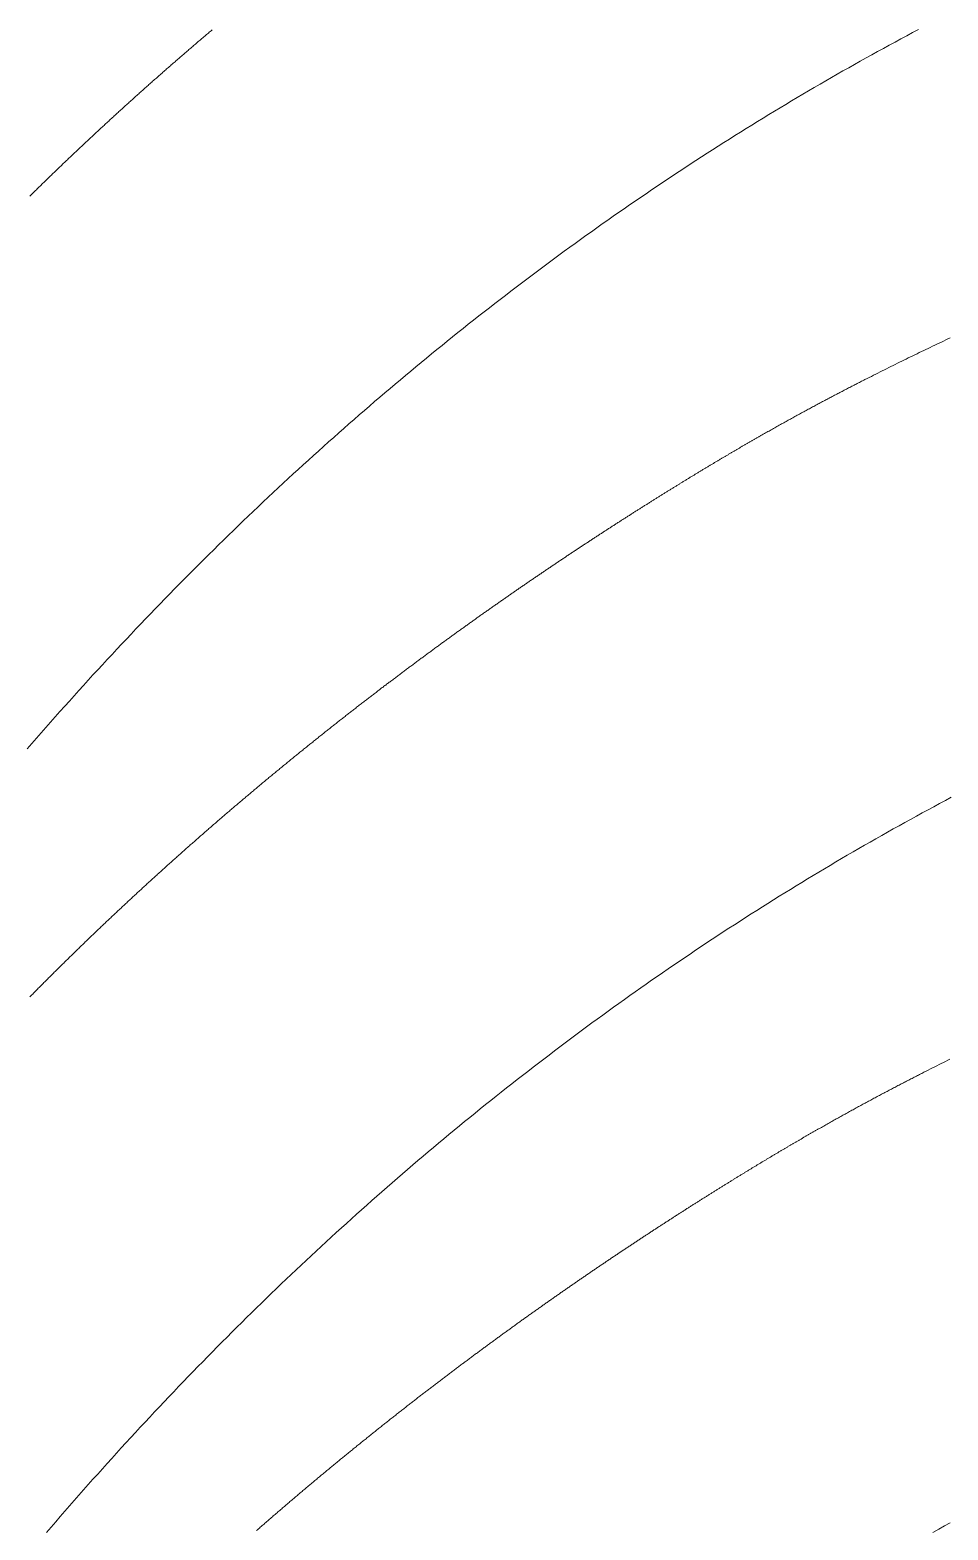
# Model space of a CAD drawing. Header units: millimetres. Extents: x 1128 to 1232, y 1235 to 1365.
# Drawn here: x 1149.68 to 1176.78, y 1277.45 to 1321.74 of the extents above; entities that cross this region are included whole.
import ezdxf

# ---------------------------------------------------------------- set-up
doc = ezdxf.new("R2010")
doc.units = ezdxf.units.MM

msp = doc.modelspace()

# ---------------------------------------------------------------- linework, layer by layer
at = {"color": 7, "linetype": 'Continuous', "lineweight": 15}
for points in [[(1149.6, 1300.52), (1149.737, 1300.678), (1149.875, 1300.836), (1150.012, 1300.993), (1150.15, 1301.15), (1150.288, 1301.307), (1150.426, 1301.463), (1150.564, 1301.619), (1150.703, 1301.774), (1150.842, 1301.929), (1150.98, 1302.083), (1151.12, 1302.238), (1151.259, 1302.391), (1151.399, 1302.545), (1151.538, 1302.698), (1151.678, 1302.85), (1151.819, 1303.002), (1151.959, 1303.154), (1152.1, 1303.306), (1152.241, 1303.457), (1152.382, 1303.607), (1152.523, 1303.758), (1152.664, 1303.907), (1152.806, 1304.057), (1152.948, 1304.206), (1153.09, 1304.355), (1153.232, 1304.503), (1153.375, 1304.651), (1153.518, 1304.798), (1153.66, 1304.945), (1153.804, 1305.092), (1153.947, 1305.238), (1154.09, 1305.384), (1154.234, 1305.53), (1154.378, 1305.675), (1154.522, 1305.82), (1154.667, 1305.964), (1154.811, 1306.108), (1154.956, 1306.251), (1155.101, 1306.395), (1155.246, 1306.537), (1155.392, 1306.68), (1155.538, 1306.822), (1155.683, 1306.963), (1155.829, 1307.104), (1155.976, 1307.245), (1156.122, 1307.386), (1156.269, 1307.526), (1156.416, 1307.665), (1156.563, 1307.805), (1156.71, 1307.943), (1156.858, 1308.082), (1157.005, 1308.22), (1157.153, 1308.358), (1157.302, 1308.495), (1157.45, 1308.632), (1157.598, 1308.768), (1157.747, 1308.904), (1157.896, 1309.04), (1158.045, 1309.175), (1158.195, 1309.31), (1158.344, 1309.445), (1158.494, 1309.579), (1158.644, 1309.713), (1158.794, 1309.846), (1158.945, 1309.979), (1159.096, 1310.111), (1159.246, 1310.244), (1159.398, 1310.375), (1159.549, 1310.507), (1159.7, 1310.638), (1159.852, 1310.768), (1160.004, 1310.899), (1160.156, 1311.028), (1160.308, 1311.158), (1160.461, 1311.287), (1160.614, 1311.415), (1160.767, 1311.544), (1160.92, 1311.672), (1161.073, 1311.799), (1161.227, 1311.926), (1161.38, 1312.053), (1161.534, 1312.179), (1161.689, 1312.305), (1161.843, 1312.43), (1161.998, 1312.556), (1162.152, 1312.68), (1162.308, 1312.805), (1162.463, 1312.928), (1162.618, 1313.052), (1162.774, 1313.175), (1162.93, 1313.298), (1163.086, 1313.42), (1163.242, 1313.542), (1163.399, 1313.664), (1163.555, 1313.785), (1163.712, 1313.906), (1163.869, 1314.026), (1164.027, 1314.146), (1164.184, 1314.266), (1164.342, 1314.385), (1164.5, 1314.504), (1164.658, 1314.622), (1164.817, 1314.74), (1164.975, 1314.858), (1165.134, 1314.975), (1165.293, 1315.092), (1165.452, 1315.208), (1165.612, 1315.324), (1165.771, 1315.44), (1165.931, 1315.555), (1166.091, 1315.67), (1166.251, 1315.785), (1166.412, 1315.899), (1166.572, 1316.013), (1166.733, 1316.126), (1166.894, 1316.239), (1167.056, 1316.351), (1167.217, 1316.464), (1167.379, 1316.575), (1167.541, 1316.687), (1167.703, 1316.798), (1167.865, 1316.908), (1168.028, 1317.018), (1168.191, 1317.128), (1168.354, 1317.238), (1168.517, 1317.347), (1168.68, 1317.455), (1168.844, 1317.563), (1169.008, 1317.671), (1169.172, 1317.779), (1169.336, 1317.886), (1169.5, 1317.992), (1169.665, 1318.099), (1169.83, 1318.205), (1169.995, 1318.31), (1170.16, 1318.415), (1170.326, 1318.52), (1170.491, 1318.624), (1170.657, 1318.728), (1170.823, 1318.831), (1170.99, 1318.935), (1171.156, 1319.037), (1171.323, 1319.14), (1171.49, 1319.242), (1171.657, 1319.343), (1171.824, 1319.444), (1171.992, 1319.545), (1172.16, 1319.645), (1172.328, 1319.745), (1172.496, 1319.845), (1172.664, 1319.944), (1172.833, 1320.043), (1173.002, 1320.141), (1173.171, 1320.239), (1173.34, 1320.337), (1173.509, 1320.434), (1173.679, 1320.531), (1173.849, 1320.627), (1174.019, 1320.724), (1174.189, 1320.819), (1174.36, 1320.914), (1174.53, 1321.009), (1174.701, 1321.104), (1174.872, 1321.198), (1175.044, 1321.292), (1175.215, 1321.385), (1175.387, 1321.478), (1175.559, 1321.57), (1175.731, 1321.662), (1175.904, 1321.754)], [(1155.054, 1321.743), (1155.027, 1321.72), (1155, 1321.697), (1154.972, 1321.674), (1154.945, 1321.651), (1154.918, 1321.628), (1154.891, 1321.605), (1154.863, 1321.582), (1154.836, 1321.559), (1154.809, 1321.535), (1154.781, 1321.512), (1154.754, 1321.489), (1154.727, 1321.466), (1154.7, 1321.442), (1154.672, 1321.419), (1154.645, 1321.396), (1154.618, 1321.372), (1154.59, 1321.349), (1154.563, 1321.325), (1154.536, 1321.302), (1154.508, 1321.279), (1154.481, 1321.255), (1154.454, 1321.232), (1154.426, 1321.208), (1154.399, 1321.185), (1154.371, 1321.161), (1154.344, 1321.137), (1154.317, 1321.114), (1154.289, 1321.09), (1154.262, 1321.067), (1154.235, 1321.043), (1154.207, 1321.019), (1154.18, 1320.995), (1154.152, 1320.972), (1154.125, 1320.948), (1154.098, 1320.924), (1154.07, 1320.9), (1154.043, 1320.877), (1154.015, 1320.853), (1153.988, 1320.829), (1153.96, 1320.805), (1153.933, 1320.781), (1153.905, 1320.757), (1153.878, 1320.733), (1153.851, 1320.709), (1153.823, 1320.685), (1153.796, 1320.661), (1153.768, 1320.637), (1153.741, 1320.613), (1153.713, 1320.589), (1153.686, 1320.565), (1153.658, 1320.541), (1153.631, 1320.517), (1153.603, 1320.492), (1153.576, 1320.468), (1153.548, 1320.444), (1153.521, 1320.42), (1153.493, 1320.395), (1153.466, 1320.371), (1153.438, 1320.347), (1153.411, 1320.322), (1153.383, 1320.298), (1153.356, 1320.274), (1153.328, 1320.249), (1153.3, 1320.225), (1153.273, 1320.2), (1153.245, 1320.176), (1153.218, 1320.152), (1153.19, 1320.127), (1153.163, 1320.102), (1153.135, 1320.078), (1153.108, 1320.053), (1153.08, 1320.029), (1153.052, 1320.004), (1153.025, 1319.98), (1152.997, 1319.955), (1152.97, 1319.93), (1152.942, 1319.905), (1152.914, 1319.881), (1152.887, 1319.856), (1152.859, 1319.831), (1152.832, 1319.806), (1152.804, 1319.782), (1152.776, 1319.757), (1152.749, 1319.732), (1152.721, 1319.707), (1152.694, 1319.682), (1152.666, 1319.657), (1152.638, 1319.632), (1152.611, 1319.607), (1152.583, 1319.582), (1152.555, 1319.557), (1152.528, 1319.532), (1152.5, 1319.507), (1152.472, 1319.482), (1152.445, 1319.457), (1152.417, 1319.432), (1152.389, 1319.407), (1152.362, 1319.381), (1152.334, 1319.356), (1152.306, 1319.331), (1152.279, 1319.306), (1152.251, 1319.281), (1152.223, 1319.255), (1152.196, 1319.23), (1152.168, 1319.205), (1152.14, 1319.179), (1152.113, 1319.154), (1152.085, 1319.129), (1152.057, 1319.103), (1152.03, 1319.078), (1152.002, 1319.052), (1151.974, 1319.027), (1151.947, 1319.001), (1151.919, 1318.976), (1151.891, 1318.95), (1151.864, 1318.925), (1151.836, 1318.899), (1151.808, 1318.873), (1151.78, 1318.848), (1151.753, 1318.822), (1151.725, 1318.796), (1151.697, 1318.771), (1151.67, 1318.745), (1151.642, 1318.719), (1151.614, 1318.693), (1151.586, 1318.668), (1151.559, 1318.642), (1151.531, 1318.616), (1151.503, 1318.59), (1151.476, 1318.564), (1151.448, 1318.538), (1151.42, 1318.512), (1151.392, 1318.486), (1151.365, 1318.46), (1151.337, 1318.434), (1151.309, 1318.408), (1151.281, 1318.382), (1151.254, 1318.356), (1151.226, 1318.33), (1151.198, 1318.304), (1151.17, 1318.278), (1151.143, 1318.252), (1151.115, 1318.226), (1151.087, 1318.199), (1151.059, 1318.173), (1151.032, 1318.147), (1151.004, 1318.121), (1150.976, 1318.094), (1150.948, 1318.068), (1150.921, 1318.042), (1150.893, 1318.015), (1150.865, 1317.989), (1150.837, 1317.963), (1150.81, 1317.936), (1150.782, 1317.91), (1150.754, 1317.883), (1150.726, 1317.857), (1150.699, 1317.83), (1150.671, 1317.804), (1150.643, 1317.777), (1150.615, 1317.751), (1150.588, 1317.724), (1150.56, 1317.697), (1150.532, 1317.671), (1150.504, 1317.644), (1150.477, 1317.617), (1150.449, 1317.591), (1150.421, 1317.564), (1150.393, 1317.537), (1150.366, 1317.51), (1150.338, 1317.484), (1150.31, 1317.457), (1150.282, 1317.43), (1150.254, 1317.403), (1150.227, 1317.376), (1150.199, 1317.349), (1150.171, 1317.322), (1150.143, 1317.295), (1150.116, 1317.268), (1150.088, 1317.241), (1150.06, 1317.214), (1150.032, 1317.187), (1150.005, 1317.16), (1149.977, 1317.133), (1149.949, 1317.106), (1149.921, 1317.079), (1149.894, 1317.052), (1149.866, 1317.025), (1149.838, 1316.997), (1149.81, 1316.97), (1149.782, 1316.943), (1149.755, 1316.916), (1149.727, 1316.888), (1149.699, 1316.861), (1149.671, 1316.834)], [(1176.844, 1312.65), (1176.779, 1312.619), (1176.713, 1312.588), (1176.648, 1312.557), (1176.583, 1312.526), (1176.517, 1312.495), (1176.452, 1312.464), (1176.387, 1312.433), (1176.322, 1312.402), (1176.257, 1312.371), (1176.192, 1312.34), (1176.127, 1312.309), (1176.062, 1312.277), (1175.997, 1312.246), (1175.932, 1312.215), (1175.867, 1312.183), (1175.802, 1312.152), (1175.738, 1312.12), (1175.673, 1312.089), (1175.608, 1312.057), (1175.544, 1312.026), (1175.479, 1311.994), (1175.414, 1311.963), (1175.35, 1311.931), (1175.286, 1311.899), (1175.221, 1311.867), (1175.157, 1311.835), (1175.093, 1311.804), (1175.028, 1311.772), (1174.964, 1311.74), (1174.9, 1311.708), (1174.836, 1311.676), (1174.772, 1311.644), (1174.708, 1311.612), (1174.644, 1311.58), (1174.58, 1311.547), (1174.516, 1311.515), (1174.452, 1311.483), (1174.388, 1311.45), (1174.324, 1311.418), (1174.292, 1311.402), (1174.26, 1311.385), (1174.228, 1311.369), (1174.197, 1311.353), (1174.165, 1311.336), (1174.133, 1311.32), (1174.101, 1311.304), (1174.069, 1311.287), (1174.037, 1311.271), (1174.005, 1311.255), (1173.973, 1311.238), (1173.941, 1311.222), (1173.909, 1311.205), (1173.877, 1311.189), (1173.845, 1311.172), (1173.813, 1311.156), (1173.781, 1311.139), (1173.749, 1311.122), (1173.717, 1311.106), (1173.685, 1311.089), (1173.653, 1311.072), (1173.621, 1311.056), (1173.589, 1311.039), (1173.557, 1311.022), (1173.525, 1311.005), (1173.493, 1310.989), (1173.461, 1310.972), (1173.429, 1310.955), (1173.397, 1310.938), (1173.364, 1310.921), (1173.332, 1310.904), (1173.3, 1310.887), (1173.268, 1310.87), (1173.236, 1310.853), (1173.204, 1310.836), (1173.171, 1310.819), (1173.139, 1310.802), (1173.107, 1310.785), (1173.075, 1310.768), (1173.042, 1310.751), (1173.01, 1310.733), (1172.978, 1310.716), (1172.945, 1310.699), (1172.913, 1310.682), (1172.881, 1310.664), (1172.848, 1310.647), (1172.816, 1310.629), (1172.783, 1310.612), (1172.751, 1310.594), (1172.718, 1310.577), (1172.686, 1310.559), (1172.653, 1310.542), (1172.621, 1310.524), (1172.588, 1310.506), (1172.556, 1310.489), (1172.523, 1310.471), (1172.49, 1310.453), (1172.458, 1310.435), (1172.425, 1310.418), (1172.392, 1310.4), (1172.359, 1310.382), (1172.327, 1310.364), (1172.294, 1310.346), (1172.261, 1310.328), (1172.228, 1310.31), (1172.195, 1310.292), (1172.162, 1310.273), (1172.129, 1310.255), (1172.096, 1310.237), (1172.063, 1310.219), (1172.03, 1310.2), (1171.997, 1310.182), (1171.964, 1310.164), (1171.93, 1310.145), (1171.897, 1310.127), (1171.864, 1310.108), (1171.831, 1310.09), (1171.797, 1310.071), (1171.764, 1310.052), (1171.73, 1310.034), (1171.697, 1310.015), (1171.663, 1309.996), (1171.63, 1309.977), (1171.596, 1309.958), (1171.563, 1309.939), (1171.529, 1309.92), (1171.495, 1309.901), (1171.462, 1309.882), (1171.428, 1309.863), (1171.394, 1309.844), (1171.36, 1309.825), (1171.326, 1309.805), (1171.292, 1309.786), (1171.275, 1309.776), (1171.258, 1309.767), (1171.241, 1309.757), (1171.224, 1309.747), (1171.207, 1309.737), (1171.19, 1309.728), (1171.173, 1309.718), (1171.156, 1309.708), (1171.139, 1309.698), (1171.122, 1309.689), (1171.104, 1309.679), (1171.087, 1309.669), (1171.07, 1309.659), (1171.053, 1309.649), (1171.036, 1309.639), (1171.019, 1309.63), (1171.001, 1309.62), (1170.984, 1309.61), (1170.967, 1309.6), (1170.95, 1309.59), (1170.933, 1309.58), (1170.915, 1309.57), (1170.898, 1309.56), (1170.881, 1309.55), (1170.863, 1309.54), (1170.846, 1309.53), (1170.829, 1309.52), (1170.811, 1309.51), (1170.794, 1309.5), (1170.777, 1309.49), (1170.759, 1309.48), (1170.742, 1309.47), (1170.725, 1309.46), (1170.707, 1309.449), (1170.69, 1309.439), (1170.672, 1309.429), (1170.655, 1309.419), (1170.637, 1309.409), (1170.62, 1309.399), (1170.602, 1309.388), (1170.585, 1309.378), (1170.567, 1309.368), (1170.55, 1309.358), (1170.532, 1309.347), (1170.515, 1309.337), (1170.497, 1309.327), (1170.479, 1309.317), (1170.462, 1309.306), (1170.444, 1309.296), (1170.427, 1309.286), (1170.409, 1309.275), (1170.391, 1309.265), (1170.374, 1309.254), (1170.356, 1309.244), (1170.338, 1309.234), (1170.32, 1309.223), (1170.303, 1309.213), (1170.285, 1309.202), (1170.267, 1309.192), (1170.249, 1309.181), (1170.232, 1309.171), (1170.214, 1309.16), (1170.196, 1309.15), (1170.178, 1309.139), (1170.16, 1309.129), (1170.142, 1309.118), (1170.124, 1309.107), (1170.106, 1309.097), (1170.089, 1309.086), (1170.071, 1309.076), (1170.053, 1309.065), (1170.035, 1309.054), (1170.017, 1309.043), (1169.999, 1309.033), (1169.981, 1309.022), (1169.963, 1309.011), (1169.944, 1309.001), (1169.926, 1308.99), (1169.908, 1308.979), (1169.89, 1308.968), (1169.872, 1308.957), (1169.854, 1308.946), (1169.836, 1308.936), (1169.818, 1308.925), (1169.799, 1308.914), (1169.781, 1308.903), (1169.763, 1308.892), (1169.745, 1308.881), (1169.726, 1308.87), (1169.708, 1308.859), (1169.69, 1308.848), (1169.672, 1308.837), (1169.653, 1308.826), (1169.635, 1308.815), (1169.617, 1308.804), (1169.598, 1308.793), (1169.58, 1308.782), (1169.561, 1308.771), (1169.543, 1308.76), (1169.524, 1308.749), (1169.506, 1308.737), (1169.487, 1308.726), (1169.469, 1308.715), (1169.45, 1308.704), (1169.432, 1308.693), (1169.413, 1308.681), (1169.395, 1308.67), (1169.376, 1308.659), (1169.358, 1308.648), (1169.339, 1308.636), (1169.32, 1308.625), (1169.302, 1308.614), (1169.283, 1308.602), (1169.264, 1308.591), (1169.245, 1308.579), (1169.227, 1308.568), (1169.208, 1308.557), (1169.189, 1308.545), (1169.17, 1308.534), (1169.152, 1308.522), (1169.133, 1308.511), (1169.114, 1308.499), (1169.095, 1308.488), (1169.076, 1308.476), (1169.057, 1308.465), (1169.038, 1308.453), (1169.019, 1308.441), (1169, 1308.43), (1168.981, 1308.418), (1168.962, 1308.406), (1168.943, 1308.395), (1168.924, 1308.383), (1168.905, 1308.371), (1168.886, 1308.36), (1168.867, 1308.348), (1168.848, 1308.336), (1168.829, 1308.324), (1168.809, 1308.313), (1168.79, 1308.301), (1168.771, 1308.289), (1168.752, 1308.277), (1168.733, 1308.265), (1168.713, 1308.253), (1168.694, 1308.241), (1168.675, 1308.229), (1168.655, 1308.217), (1168.636, 1308.205), (1168.617, 1308.193), (1168.597, 1308.181), (1168.578, 1308.169), (1168.558, 1308.157), (1168.539, 1308.145), (1168.519, 1308.133), (1168.5, 1308.121), (1168.48, 1308.109), (1168.461, 1308.097), (1168.441, 1308.085), (1168.422, 1308.072), (1168.402, 1308.06), (1168.382, 1308.048), (1168.363, 1308.036), (1168.343, 1308.023), (1168.323, 1308.011), (1168.304, 1307.999), (1168.284, 1307.987), (1168.264, 1307.974), (1168.244, 1307.962), (1168.224, 1307.949), (1168.205, 1307.937), (1168.185, 1307.925), (1168.165, 1307.912), (1168.145, 1307.9), (1168.125, 1307.887), (1168.105, 1307.875), (1168.085, 1307.862), (1168.065, 1307.85), (1168.045, 1307.837), (1168.025, 1307.825), (1168.005, 1307.812), (1167.985, 1307.799), (1167.965, 1307.787), (1167.945, 1307.774), (1167.925, 1307.761), (1167.904, 1307.749), (1167.884, 1307.736), (1167.864, 1307.723), (1167.844, 1307.71), (1167.824, 1307.698), (1167.803, 1307.685), (1167.783, 1307.672), (1167.763, 1307.659), (1167.742, 1307.646), (1167.722, 1307.633), (1167.701, 1307.62), (1167.681, 1307.608), (1167.661, 1307.595), (1167.64, 1307.582), (1167.62, 1307.569), (1167.599, 1307.556), (1167.579, 1307.543), (1167.558, 1307.53), (1167.537, 1307.516), (1167.517, 1307.503), (1167.496, 1307.49), (1167.476, 1307.477), (1167.455, 1307.464), (1167.434, 1307.451), (1167.414, 1307.438), (1167.393, 1307.424), (1167.372, 1307.411), (1167.351, 1307.398), (1167.33, 1307.385), (1167.31, 1307.371), (1167.289, 1307.358), (1167.268, 1307.345), (1167.247, 1307.331), (1167.226, 1307.318), (1167.205, 1307.304), (1167.184, 1307.291), (1167.163, 1307.278), (1167.142, 1307.264), (1167.121, 1307.251), (1167.1, 1307.237), (1167.079, 1307.224), (1167.058, 1307.21), (1167.037, 1307.197), (1167.016, 1307.183), (1166.995, 1307.169), (1166.974, 1307.156), (1166.952, 1307.142), (1166.931, 1307.128), (1166.91, 1307.115), (1166.889, 1307.101), (1166.867, 1307.087), (1166.846, 1307.073), (1166.825, 1307.06), (1166.803, 1307.046), (1166.782, 1307.032), (1166.761, 1307.018), (1166.739, 1307.004), (1166.718, 1306.991), (1166.696, 1306.977), (1166.675, 1306.963), (1166.654, 1306.949), (1166.632, 1306.935), (1166.611, 1306.921), (1166.589, 1306.907), (1166.567, 1306.893), (1166.546, 1306.879), (1166.524, 1306.865), (1166.503, 1306.851), (1166.481, 1306.837), (1166.459, 1306.822), (1166.438, 1306.808), (1166.416, 1306.794), (1166.394, 1306.78), (1166.372, 1306.766), (1166.351, 1306.752), (1166.329, 1306.737), (1166.307, 1306.723), (1166.285, 1306.709), (1166.263, 1306.694), (1166.241, 1306.68), (1166.22, 1306.666), (1166.198, 1306.651), (1166.176, 1306.637), (1166.154, 1306.623), (1166.132, 1306.608), (1166.11, 1306.594), (1166.088, 1306.579), (1166.066, 1306.565), (1166.044, 1306.55), (1166.022, 1306.536), (1166, 1306.521), (1165.977, 1306.507), (1165.955, 1306.492), (1165.933, 1306.477), (1165.911, 1306.463), (1165.889, 1306.448), (1165.867, 1306.433), (1165.844, 1306.419), (1165.822, 1306.404), (1165.8, 1306.389), (1165.778, 1306.374), (1165.755, 1306.36), (1165.733, 1306.345), (1165.711, 1306.33), (1165.688, 1306.315), (1165.666, 1306.3), (1165.643, 1306.285), (1165.621, 1306.271), (1165.599, 1306.256), (1165.576, 1306.241), (1165.554, 1306.226), (1165.531, 1306.211), (1165.509, 1306.196), (1165.486, 1306.181), (1165.464, 1306.166), (1165.441, 1306.15), (1165.418, 1306.135), (1165.396, 1306.12), (1165.373, 1306.105), (1165.35, 1306.09), (1165.328, 1306.075), (1165.305, 1306.06), (1165.282, 1306.044), (1165.26, 1306.029), (1165.237, 1306.014), (1165.214, 1305.999), (1165.191, 1305.983), (1165.169, 1305.968), (1165.146, 1305.953), (1165.123, 1305.937), (1165.1, 1305.922), (1165.077, 1305.906), (1165.054, 1305.891), (1165.031, 1305.876), (1165.008, 1305.86), (1164.986, 1305.845), (1164.963, 1305.829), (1164.94, 1305.814), (1164.917, 1305.798), (1164.894, 1305.782), (1164.871, 1305.767), (1164.847, 1305.751), (1164.824, 1305.736), (1164.801, 1305.72), (1164.778, 1305.704), (1164.755, 1305.689), (1164.732, 1305.673), (1164.709, 1305.657), (1164.686, 1305.641), (1164.662, 1305.626), (1164.639, 1305.61), (1164.616, 1305.594), (1164.593, 1305.578), (1164.569, 1305.562), (1164.546, 1305.546), (1164.523, 1305.53), (1164.5, 1305.515), (1164.476, 1305.499), (1164.453, 1305.483), (1164.429, 1305.467), (1164.406, 1305.451), (1164.383, 1305.435), (1164.359, 1305.419), (1164.336, 1305.402), (1164.312, 1305.386), (1164.289, 1305.37), (1164.265, 1305.354), (1164.242, 1305.338), (1164.218, 1305.322), (1164.195, 1305.306), (1164.171, 1305.289), (1164.148, 1305.273), (1164.124, 1305.257), (1164.1, 1305.241), (1164.077, 1305.224), (1164.053, 1305.208), (1164.029, 1305.192), (1164.006, 1305.175), (1163.982, 1305.159), (1163.958, 1305.142), (1163.935, 1305.126), (1163.911, 1305.11), (1163.887, 1305.093), (1163.863, 1305.077), (1163.84, 1305.06), (1163.816, 1305.043), (1163.792, 1305.027), (1163.768, 1305.01), (1163.744, 1304.994), (1163.72, 1304.977), (1163.696, 1304.96), (1163.672, 1304.944), (1163.649, 1304.927), (1163.625, 1304.91), (1163.601, 1304.894), (1163.577, 1304.877), (1163.553, 1304.86), (1163.529, 1304.843), (1163.505, 1304.827), (1163.481, 1304.81), (1163.457, 1304.793), (1163.432, 1304.776), (1163.408, 1304.759), (1163.384, 1304.742), (1163.36, 1304.725), (1163.336, 1304.708), (1163.312, 1304.691), (1163.288, 1304.674), (1163.264, 1304.657), (1163.239, 1304.64), (1163.215, 1304.623), (1163.191, 1304.606), (1163.167, 1304.589), (1163.142, 1304.572), (1163.118, 1304.555), (1163.094, 1304.538), (1163.069, 1304.52), (1163.045, 1304.503), (1163.021, 1304.486), (1162.996, 1304.469), (1162.972, 1304.451), (1162.948, 1304.434), (1162.923, 1304.417), (1162.899, 1304.4), (1162.874, 1304.382), (1162.85, 1304.365), (1162.826, 1304.347), (1162.801, 1304.33), (1162.777, 1304.313), (1162.752, 1304.295), (1162.728, 1304.278), (1162.703, 1304.26), (1162.678, 1304.243), (1162.654, 1304.225), (1162.629, 1304.207), (1162.605, 1304.19), (1162.58, 1304.172), (1162.555, 1304.155), (1162.531, 1304.137), (1162.506, 1304.119), (1162.482, 1304.102), (1162.457, 1304.084), (1162.432, 1304.066), (1162.407, 1304.048), (1162.383, 1304.031), (1162.358, 1304.013), (1162.333, 1303.995), (1162.308, 1303.977), (1162.284, 1303.959), (1162.259, 1303.941), (1162.234, 1303.923), (1162.209, 1303.906), (1162.184, 1303.888), (1162.16, 1303.87), (1162.135, 1303.852), (1162.11, 1303.834), (1162.085, 1303.816), (1162.06, 1303.798), (1162.035, 1303.779), (1162.01, 1303.761), (1161.985, 1303.743), (1161.96, 1303.725), (1161.935, 1303.707), (1161.91, 1303.689), (1161.885, 1303.671), (1161.86, 1303.652), (1161.835, 1303.634), (1161.81, 1303.616), (1161.785, 1303.598), (1161.76, 1303.579), (1161.735, 1303.561), (1161.71, 1303.543), (1161.685, 1303.524), (1161.659, 1303.506), (1161.634, 1303.487), (1161.609, 1303.469), (1161.584, 1303.45), (1161.559, 1303.432), (1161.534, 1303.414), (1161.508, 1303.395), (1161.483, 1303.376), (1161.458, 1303.358), (1161.433, 1303.339), (1161.407, 1303.321), (1161.382, 1303.302), (1161.357, 1303.283), (1161.332, 1303.265), (1161.306, 1303.246), (1161.281, 1303.227), (1161.256, 1303.209), (1161.23, 1303.19), (1161.205, 1303.171), (1161.179, 1303.152), (1161.154, 1303.133), (1161.129, 1303.115), (1161.103, 1303.096), (1161.078, 1303.077), (1161.052, 1303.058), (1161.027, 1303.039), (1161.001, 1303.02), (1160.976, 1303.001), (1160.95, 1302.982), (1160.925, 1302.963), (1160.899, 1302.944), (1160.874, 1302.925), (1160.848, 1302.906), (1160.823, 1302.887), (1160.797, 1302.868), (1160.772, 1302.849), (1160.746, 1302.829), (1160.72, 1302.81), (1160.695, 1302.791), (1160.669, 1302.772), (1160.643, 1302.753), (1160.618, 1302.733), (1160.592, 1302.714), (1160.566, 1302.695), (1160.541, 1302.675), (1160.515, 1302.656), (1160.489, 1302.637), (1160.464, 1302.617), (1160.438, 1302.598), (1160.412, 1302.578), (1160.386, 1302.559), (1160.361, 1302.539), (1160.335, 1302.52), (1160.309, 1302.5), (1160.283, 1302.481), (1160.257, 1302.461), (1160.232, 1302.442), (1160.206, 1302.422), (1160.18, 1302.402), (1160.154, 1302.383), (1160.128, 1302.363), (1160.102, 1302.343), (1160.076, 1302.324), (1160.05, 1302.304), (1160.024, 1302.284), (1159.999, 1302.264), (1159.973, 1302.245), (1159.947, 1302.225), (1159.921, 1302.205), (1159.895, 1302.185), (1159.869, 1302.165), (1159.843, 1302.145), (1159.817, 1302.125), (1159.791, 1302.105), (1159.765, 1302.085), (1159.739, 1302.065), (1159.713, 1302.045), (1159.686, 1302.025), (1159.66, 1302.005), (1159.634, 1301.985), (1159.608, 1301.965), (1159.582, 1301.945), (1159.556, 1301.925), (1159.53, 1301.905), (1159.504, 1301.884), (1159.478, 1301.864), (1159.451, 1301.844), (1159.425, 1301.824), (1159.399, 1301.803), (1159.373, 1301.783), (1159.347, 1301.763), (1159.32, 1301.743), (1159.294, 1301.722), (1159.268, 1301.702), (1159.242, 1301.681), (1159.215, 1301.661), (1159.189, 1301.641), (1159.163, 1301.62), (1159.137, 1301.6), (1159.11, 1301.579), (1159.084, 1301.559), (1159.058, 1301.538), (1159.031, 1301.517), (1159.005, 1301.497), (1158.979, 1301.476), (1158.952, 1301.456), (1158.926, 1301.435), (1158.9, 1301.414), (1158.873, 1301.393), (1158.847, 1301.373), (1158.82, 1301.352), (1158.794, 1301.331), (1158.768, 1301.31), (1158.741, 1301.29), (1158.715, 1301.269), (1158.688, 1301.248), (1158.662, 1301.227), (1158.635, 1301.206), (1158.609, 1301.185), (1158.582, 1301.164), (1158.556, 1301.143), (1158.529, 1301.122), (1158.503, 1301.101), (1158.476, 1301.08), (1158.45, 1301.059), (1158.423, 1301.038), (1158.397, 1301.017), (1158.37, 1300.996), (1158.343, 1300.975), (1158.317, 1300.954), (1158.29, 1300.932), (1158.264, 1300.911), (1158.237, 1300.89), (1158.21, 1300.869), (1158.184, 1300.847), (1158.157, 1300.826), (1158.131, 1300.805), (1158.104, 1300.784), (1158.077, 1300.762), (1158.051, 1300.741), (1158.024, 1300.719), (1157.997, 1300.698), (1157.971, 1300.677), (1157.944, 1300.655), (1157.917, 1300.634), (1157.89, 1300.612), (1157.864, 1300.591), (1157.837, 1300.569), (1157.81, 1300.547), (1157.783, 1300.526), (1157.757, 1300.504), (1157.73, 1300.483), (1157.703, 1300.461), (1157.676, 1300.439), (1157.649, 1300.418), (1157.623, 1300.396), (1157.596, 1300.374), (1157.569, 1300.352), (1157.542, 1300.33), (1157.515, 1300.309), (1157.489, 1300.287), (1157.462, 1300.265), (1157.435, 1300.243), (1157.408, 1300.221), (1157.381, 1300.199), (1157.354, 1300.177), (1157.327, 1300.155), (1157.3, 1300.133), (1157.273, 1300.111), (1157.247, 1300.089), (1157.22, 1300.067), (1157.193, 1300.045), (1157.166, 1300.023), (1157.139, 1300.001), (1157.112, 1299.979), (1157.085, 1299.957), (1157.058, 1299.935), (1157.031, 1299.912), (1157.004, 1299.89), (1156.977, 1299.868), (1156.95, 1299.846), (1156.923, 1299.823), (1156.896, 1299.801), (1156.869, 1299.779), (1156.842, 1299.756), (1156.815, 1299.734), (1156.788, 1299.712), (1156.761, 1299.689), (1156.734, 1299.667), (1156.707, 1299.644), (1156.68, 1299.622), (1156.653, 1299.599), (1156.625, 1299.577), (1156.598, 1299.554), (1156.571, 1299.532), (1156.544, 1299.509), (1156.517, 1299.486), (1156.49, 1299.464), (1156.463, 1299.441), (1156.436, 1299.418), (1156.409, 1299.396), (1156.381, 1299.373), (1156.354, 1299.35), (1156.327, 1299.327), (1156.3, 1299.305), (1156.273, 1299.282), (1156.246, 1299.259), (1156.218, 1299.236), (1156.191, 1299.213), (1156.164, 1299.19), (1156.137, 1299.167), (1156.11, 1299.144), (1156.082, 1299.121), (1156.055, 1299.098), (1156.028, 1299.075), (1156.001, 1299.052), (1155.973, 1299.029), (1155.946, 1299.006), (1155.919, 1298.983), (1155.892, 1298.96), (1155.864, 1298.937), (1155.837, 1298.914), (1155.81, 1298.891), (1155.783, 1298.867), (1155.755, 1298.844), (1155.728, 1298.821), (1155.701, 1298.798), (1155.673, 1298.774), (1155.646, 1298.751), (1155.619, 1298.728), (1155.592, 1298.704), (1155.564, 1298.681), (1155.537, 1298.657), (1155.51, 1298.634), (1155.482, 1298.611), (1155.455, 1298.587), (1155.427, 1298.564), (1155.4, 1298.54), (1155.373, 1298.517), (1155.345, 1298.493), (1155.318, 1298.469), (1155.291, 1298.446), (1155.263, 1298.422), (1155.236, 1298.399), (1155.208, 1298.375), (1155.181, 1298.351), (1155.154, 1298.327), (1155.126, 1298.304), (1155.099, 1298.28), (1155.071, 1298.256), (1155.044, 1298.232), (1155.017, 1298.209), (1154.989, 1298.185), (1154.962, 1298.161), (1154.934, 1298.137), (1154.907, 1298.113), (1154.879, 1298.089), (1154.852, 1298.065), (1154.824, 1298.041), (1154.797, 1298.017), (1154.77, 1297.993), (1154.742, 1297.969), (1154.715, 1297.945), (1154.687, 1297.921), (1154.66, 1297.897), (1154.632, 1297.873), (1154.605, 1297.849), (1154.577, 1297.824), (1154.55, 1297.8), (1154.522, 1297.776), (1154.495, 1297.752), (1154.467, 1297.727), (1154.44, 1297.703), (1154.412, 1297.679), (1154.384, 1297.654), (1154.357, 1297.63), (1154.329, 1297.606), (1154.302, 1297.581), (1154.274, 1297.557), (1154.247, 1297.533), (1154.219, 1297.508), (1154.192, 1297.484), (1154.164, 1297.459), (1154.137, 1297.435), (1154.109, 1297.41), (1154.081, 1297.385), (1154.054, 1297.361), (1154.026, 1297.336), (1153.999, 1297.312), (1153.971, 1297.287), (1153.944, 1297.262), (1153.916, 1297.237), (1153.888, 1297.213), (1153.861, 1297.188), (1153.833, 1297.163), (1153.806, 1297.138), (1153.778, 1297.114), (1153.75, 1297.089), (1153.723, 1297.064), (1153.695, 1297.039), (1153.667, 1297.014), (1153.64, 1296.989), (1153.612, 1296.964), (1153.585, 1296.939), (1153.557, 1296.914), (1153.529, 1296.889), (1153.502, 1296.864), (1153.474, 1296.839), (1153.446, 1296.814), (1153.419, 1296.789), (1153.391, 1296.764), (1153.363, 1296.739), (1153.336, 1296.713), (1153.308, 1296.688), (1153.28, 1296.663), (1153.253, 1296.638), (1153.225, 1296.613), (1153.197, 1296.587), (1153.17, 1296.562), (1153.142, 1296.537), (1153.114, 1296.511), (1153.087, 1296.486), (1153.059, 1296.461), (1153.031, 1296.435), (1153.004, 1296.41), (1152.976, 1296.384), (1152.948, 1296.359), (1152.921, 1296.333), (1152.893, 1296.308), (1152.865, 1296.282), (1152.837, 1296.257), (1152.81, 1296.231), (1152.782, 1296.205), (1152.754, 1296.18), (1152.727, 1296.154), (1152.699, 1296.128), (1152.671, 1296.103), (1152.643, 1296.077), (1152.616, 1296.051), (1152.588, 1296.025), (1152.56, 1296), (1152.533, 1295.974), (1152.505, 1295.948), (1152.477, 1295.922), (1152.449, 1295.896), (1152.422, 1295.87), (1152.394, 1295.844), (1152.366, 1295.818), (1152.339, 1295.792), (1152.311, 1295.766), (1152.283, 1295.74), (1152.255, 1295.714), (1152.228, 1295.688), (1152.2, 1295.662), (1152.172, 1295.636), (1152.144, 1295.61), (1152.117, 1295.584), (1152.089, 1295.558), (1152.061, 1295.531), (1152.033, 1295.505), (1152.006, 1295.479), (1151.978, 1295.453), (1151.95, 1295.426), (1151.922, 1295.4), (1151.895, 1295.374), (1151.867, 1295.347), (1151.839, 1295.321), (1151.811, 1295.295), (1151.784, 1295.268), (1151.756, 1295.242), (1151.728, 1295.215), (1151.7, 1295.189), (1151.673, 1295.162), (1151.645, 1295.136), (1151.617, 1295.109), (1151.589, 1295.083), (1151.562, 1295.056), (1151.534, 1295.029), (1151.506, 1295.003), (1151.478, 1294.976), (1151.45, 1294.949), (1151.423, 1294.923), (1151.395, 1294.896), (1151.367, 1294.869), (1151.339, 1294.842), (1151.312, 1294.816), (1151.284, 1294.789), (1151.256, 1294.762), (1151.228, 1294.735), (1151.201, 1294.708), (1151.173, 1294.681), (1151.145, 1294.654), (1151.117, 1294.627), (1151.09, 1294.6), (1151.062, 1294.573), (1151.034, 1294.546), (1151.006, 1294.519), (1150.978, 1294.492), (1150.951, 1294.465), (1150.923, 1294.438), (1150.895, 1294.411), (1150.867, 1294.384), (1150.84, 1294.357), (1150.812, 1294.329), (1150.784, 1294.302), (1150.756, 1294.275), (1150.729, 1294.248), (1150.701, 1294.22), (1150.673, 1294.193), (1150.645, 1294.166), (1150.618, 1294.138), (1150.59, 1294.111), (1150.562, 1294.084), (1150.534, 1294.056), (1150.507, 1294.029), (1150.479, 1294.001), (1150.451, 1293.974), (1150.423, 1293.946), (1150.396, 1293.919), (1150.368, 1293.891), (1150.34, 1293.863), (1150.312, 1293.836), (1150.285, 1293.808), (1150.257, 1293.781), (1150.229, 1293.753), (1150.201, 1293.725), (1150.174, 1293.697), (1150.146, 1293.67), (1150.118, 1293.642), (1150.09, 1293.614), (1150.063, 1293.586), (1150.035, 1293.558), (1150.007, 1293.531), (1149.979, 1293.503), (1149.952, 1293.475), (1149.924, 1293.447), (1149.896, 1293.419), (1149.868, 1293.391), (1149.841, 1293.363), (1149.813, 1293.335), (1149.785, 1293.307), (1149.758, 1293.279), (1149.73, 1293.251), (1149.702, 1293.223), (1149.674, 1293.195)], [(1150.164, 1277.376), (1150.301, 1277.535), (1150.437, 1277.694), (1150.574, 1277.852), (1150.711, 1278.01), (1150.849, 1278.168), (1150.986, 1278.325), (1151.124, 1278.482), (1151.262, 1278.639), (1151.4, 1278.795), (1151.538, 1278.951), (1151.677, 1279.106), (1151.815, 1279.261), (1151.954, 1279.415), (1152.094, 1279.57), (1152.233, 1279.723), (1152.373, 1279.877), (1152.512, 1280.03), (1152.652, 1280.182), (1152.793, 1280.334), (1152.933, 1280.486), (1153.074, 1280.638), (1153.214, 1280.789), (1153.356, 1280.939), (1153.497, 1281.09), (1153.638, 1281.239), (1153.78, 1281.389), (1153.922, 1281.538), (1154.064, 1281.687), (1154.206, 1281.835), (1154.349, 1281.983), (1154.491, 1282.13), (1154.634, 1282.277), (1154.777, 1282.424), (1154.921, 1282.57), (1155.064, 1282.716), (1155.208, 1282.862), (1155.352, 1283.007), (1155.496, 1283.152), (1155.641, 1283.296), (1155.785, 1283.44), (1155.93, 1283.583), (1156.075, 1283.727), (1156.22, 1283.869), (1156.366, 1284.012), (1156.511, 1284.154), (1156.657, 1284.295), (1156.803, 1284.436), (1156.95, 1284.577), (1157.096, 1284.718), (1157.243, 1284.858), (1157.39, 1284.997), (1157.537, 1285.137), (1157.684, 1285.275), (1157.832, 1285.414), (1157.979, 1285.552), (1158.127, 1285.69), (1158.275, 1285.827), (1158.424, 1285.964), (1158.572, 1286.1), (1158.721, 1286.236), (1158.87, 1286.372), (1159.019, 1286.507), (1159.169, 1286.642), (1159.318, 1286.777), (1159.468, 1286.911), (1159.618, 1287.045), (1159.768, 1287.178), (1159.919, 1287.311), (1160.069, 1287.443), (1160.22, 1287.576), (1160.371, 1287.707), (1160.523, 1287.839), (1160.674, 1287.97), (1160.826, 1288.1), (1160.978, 1288.231), (1161.13, 1288.36), (1161.282, 1288.49), (1161.435, 1288.619), (1161.588, 1288.748), (1161.74, 1288.876), (1161.894, 1289.004), (1162.047, 1289.131), (1162.201, 1289.258), (1162.354, 1289.385), (1162.508, 1289.511), (1162.663, 1289.637), (1162.817, 1289.762), (1162.972, 1289.888), (1163.126, 1290.012), (1163.281, 1290.137), (1163.437, 1290.26), (1163.592, 1290.384), (1163.748, 1290.507), (1163.904, 1290.63), (1164.06, 1290.752), (1164.216, 1290.874), (1164.373, 1290.996), (1164.529, 1291.117), (1164.686, 1291.238), (1164.843, 1291.358), (1165.001, 1291.478), (1165.158, 1291.598), (1165.316, 1291.717), (1165.474, 1291.836), (1165.632, 1291.954), (1165.79, 1292.072), (1165.949, 1292.19), (1166.108, 1292.307), (1166.267, 1292.424), (1166.426, 1292.54), (1166.585, 1292.657), (1166.745, 1292.772), (1166.905, 1292.887), (1167.065, 1293.002), (1167.225, 1293.117), (1167.386, 1293.231), (1167.546, 1293.345), (1167.707, 1293.458), (1167.868, 1293.571), (1168.03, 1293.683), (1168.191, 1293.796), (1168.353, 1293.907), (1168.515, 1294.019), (1168.677, 1294.13), (1168.839, 1294.24), (1169.002, 1294.35), (1169.165, 1294.46), (1169.328, 1294.57), (1169.491, 1294.679), (1169.654, 1294.787), (1169.818, 1294.895), (1169.982, 1295.003), (1170.146, 1295.111), (1170.31, 1295.218), (1170.474, 1295.324), (1170.639, 1295.431), (1170.804, 1295.537), (1170.969, 1295.642), (1171.134, 1295.747), (1171.3, 1295.852), (1171.465, 1295.956), (1171.631, 1296.06), (1171.797, 1296.163), (1171.964, 1296.267), (1172.13, 1296.369), (1172.297, 1296.472), (1172.464, 1296.574), (1172.631, 1296.675), (1172.798, 1296.776), (1172.966, 1296.877), (1173.134, 1296.977), (1173.302, 1297.077), (1173.47, 1297.177), (1173.638, 1297.276), (1173.807, 1297.375), (1173.976, 1297.473), (1174.145, 1297.571), (1174.314, 1297.669), (1174.483, 1297.766), (1174.653, 1297.863), (1174.823, 1297.959), (1174.993, 1298.056), (1175.163, 1298.151), (1175.334, 1298.246), (1175.504, 1298.341), (1175.675, 1298.436), (1175.846, 1298.53), (1176.018, 1298.624), (1176.189, 1298.717), (1176.361, 1298.81), (1176.533, 1298.902), (1176.705, 1298.994), (1176.877, 1299.086)], [(1176.838, 1291.353), (1176.774, 1291.321), (1176.709, 1291.289), (1176.645, 1291.258), (1176.581, 1291.226), (1176.517, 1291.194), (1176.453, 1291.162), (1176.389, 1291.129), (1176.325, 1291.097), (1176.261, 1291.065), (1176.197, 1291.033), (1176.133, 1291), (1176.069, 1290.968), (1176.005, 1290.936), (1175.973, 1290.919), (1175.941, 1290.903), (1175.909, 1290.887), (1175.878, 1290.87), (1175.846, 1290.854), (1175.814, 1290.838), (1175.782, 1290.821), (1175.75, 1290.805), (1175.718, 1290.789), (1175.686, 1290.772), (1175.654, 1290.756), (1175.622, 1290.739), (1175.59, 1290.723), (1175.558, 1290.706), (1175.526, 1290.69), (1175.494, 1290.673), (1175.462, 1290.657), (1175.43, 1290.64), (1175.398, 1290.623), (1175.366, 1290.607), (1175.334, 1290.59), (1175.302, 1290.573), (1175.27, 1290.557), (1175.238, 1290.54), (1175.206, 1290.523), (1175.174, 1290.506), (1175.142, 1290.49), (1175.11, 1290.473), (1175.078, 1290.456), (1175.045, 1290.439), (1175.013, 1290.422), (1174.981, 1290.405), (1174.949, 1290.388), (1174.917, 1290.371), (1174.885, 1290.354), (1174.852, 1290.337), (1174.82, 1290.32), (1174.788, 1290.303), (1174.756, 1290.286), (1174.723, 1290.268), (1174.691, 1290.251), (1174.659, 1290.234), (1174.626, 1290.217), (1174.594, 1290.199), (1174.562, 1290.182), (1174.529, 1290.165), (1174.497, 1290.147), (1174.464, 1290.13), (1174.432, 1290.112), (1174.4, 1290.095), (1174.367, 1290.077), (1174.334, 1290.06), (1174.302, 1290.042), (1174.269, 1290.024), (1174.237, 1290.007), (1174.204, 1289.989), (1174.171, 1289.971), (1174.139, 1289.953), (1174.106, 1289.935), (1174.073, 1289.917), (1174.04, 1289.9), (1174.008, 1289.882), (1173.975, 1289.864), (1173.942, 1289.846), (1173.909, 1289.827), (1173.876, 1289.809), (1173.843, 1289.791), (1173.81, 1289.773), (1173.777, 1289.755), (1173.744, 1289.736), (1173.711, 1289.718), (1173.678, 1289.7), (1173.645, 1289.681), (1173.611, 1289.663), (1173.578, 1289.644), (1173.545, 1289.626), (1173.512, 1289.607), (1173.478, 1289.589), (1173.445, 1289.57), (1173.412, 1289.551), (1173.378, 1289.533), (1173.345, 1289.514), (1173.311, 1289.495), (1173.277, 1289.476), (1173.244, 1289.457), (1173.21, 1289.438), (1173.176, 1289.419), (1173.143, 1289.4), (1173.109, 1289.381), (1173.075, 1289.362), (1173.041, 1289.342), (1173.007, 1289.323), (1172.973, 1289.304), (1172.956, 1289.294), (1172.939, 1289.284), (1172.922, 1289.275), (1172.905, 1289.265), (1172.888, 1289.255), (1172.871, 1289.245), (1172.854, 1289.236), (1172.837, 1289.226), (1172.82, 1289.216), (1172.803, 1289.206), (1172.786, 1289.197), (1172.768, 1289.187), (1172.751, 1289.177), (1172.734, 1289.167), (1172.717, 1289.157), (1172.7, 1289.147), (1172.683, 1289.137), (1172.665, 1289.127), (1172.648, 1289.118), (1172.631, 1289.108), (1172.614, 1289.098), (1172.596, 1289.088), (1172.579, 1289.078), (1172.562, 1289.068), (1172.545, 1289.058), (1172.527, 1289.048), (1172.51, 1289.038), (1172.493, 1289.028), (1172.475, 1289.018), (1172.458, 1289.008), (1172.44, 1288.998), (1172.423, 1288.987), (1172.406, 1288.977), (1172.388, 1288.967), (1172.371, 1288.957), (1172.353, 1288.947), (1172.336, 1288.937), (1172.318, 1288.927), (1172.301, 1288.916), (1172.283, 1288.906), (1172.266, 1288.896), (1172.248, 1288.886), (1172.231, 1288.875), (1172.213, 1288.865), (1172.196, 1288.855), (1172.178, 1288.845), (1172.161, 1288.834), (1172.143, 1288.824), (1172.125, 1288.814), (1172.108, 1288.803), (1172.09, 1288.793), (1172.072, 1288.783), (1172.055, 1288.772), (1172.037, 1288.762), (1172.019, 1288.751), (1172.001, 1288.741), (1171.984, 1288.731), (1171.966, 1288.72), (1171.948, 1288.71), (1171.93, 1288.699), (1171.913, 1288.689), (1171.895, 1288.678), (1171.877, 1288.667), (1171.859, 1288.657), (1171.841, 1288.646), (1171.823, 1288.636), (1171.805, 1288.625), (1171.787, 1288.615), (1171.77, 1288.604), (1171.752, 1288.593), (1171.734, 1288.583), (1171.716, 1288.572), (1171.698, 1288.561), (1171.68, 1288.55), (1171.662, 1288.54), (1171.644, 1288.529), (1171.626, 1288.518), (1171.607, 1288.507), (1171.589, 1288.497), (1171.571, 1288.486), (1171.553, 1288.475), (1171.535, 1288.464), (1171.517, 1288.453), (1171.499, 1288.442), (1171.48, 1288.432), (1171.462, 1288.421), (1171.444, 1288.41), (1171.426, 1288.399), (1171.407, 1288.388), (1171.389, 1288.377), (1171.371, 1288.366), (1171.353, 1288.355), (1171.334, 1288.344), (1171.316, 1288.333), (1171.298, 1288.322), (1171.279, 1288.311), (1171.261, 1288.3), (1171.242, 1288.289), (1171.224, 1288.277), (1171.205, 1288.266), (1171.187, 1288.255), (1171.169, 1288.244), (1171.15, 1288.233), (1171.131, 1288.222), (1171.113, 1288.21), (1171.094, 1288.199), (1171.076, 1288.188), (1171.057, 1288.177), (1171.039, 1288.165), (1171.02, 1288.154), (1171.001, 1288.143), (1170.983, 1288.131), (1170.964, 1288.12), (1170.945, 1288.109), (1170.927, 1288.097), (1170.908, 1288.086), (1170.889, 1288.074), (1170.87, 1288.063), (1170.851, 1288.051), (1170.833, 1288.04), (1170.814, 1288.028), (1170.795, 1288.017), (1170.776, 1288.005), (1170.757, 1287.994), (1170.738, 1287.982), (1170.719, 1287.971), (1170.7, 1287.959), (1170.681, 1287.948), (1170.662, 1287.936), (1170.643, 1287.924), (1170.624, 1287.913), (1170.605, 1287.901), (1170.586, 1287.889), (1170.567, 1287.877), (1170.548, 1287.866), (1170.529, 1287.854), (1170.51, 1287.842), (1170.49, 1287.83), (1170.471, 1287.818), (1170.452, 1287.807), (1170.433, 1287.795), (1170.414, 1287.783), (1170.394, 1287.771), (1170.375, 1287.759), (1170.356, 1287.747), (1170.336, 1287.735), (1170.317, 1287.723), (1170.298, 1287.711), (1170.278, 1287.699), (1170.259, 1287.687), (1170.239, 1287.675), (1170.22, 1287.663), (1170.2, 1287.651), (1170.181, 1287.639), (1170.161, 1287.627), (1170.142, 1287.615), (1170.122, 1287.602), (1170.103, 1287.59), (1170.083, 1287.578), (1170.063, 1287.566), (1170.044, 1287.553), (1170.024, 1287.541), (1170.004, 1287.529), (1169.985, 1287.517), (1169.965, 1287.504), (1169.945, 1287.492), (1169.925, 1287.48), (1169.906, 1287.467), (1169.886, 1287.455), (1169.866, 1287.442), (1169.846, 1287.43), (1169.826, 1287.417), (1169.806, 1287.405), (1169.786, 1287.393), (1169.766, 1287.38), (1169.746, 1287.367), (1169.726, 1287.355), (1169.706, 1287.342), (1169.686, 1287.33), (1169.666, 1287.317), (1169.646, 1287.304), (1169.626, 1287.292), (1169.606, 1287.279), (1169.585, 1287.266), (1169.565, 1287.254), (1169.545, 1287.241), (1169.525, 1287.228), (1169.505, 1287.215), (1169.484, 1287.203), (1169.464, 1287.19), (1169.444, 1287.177), (1169.423, 1287.164), (1169.403, 1287.151), (1169.383, 1287.138), (1169.362, 1287.125), (1169.342, 1287.112), (1169.321, 1287.099), (1169.301, 1287.086), (1169.28, 1287.073), (1169.26, 1287.06), (1169.239, 1287.047), (1169.219, 1287.034), (1169.198, 1287.021), (1169.177, 1287.008), (1169.157, 1286.995), (1169.136, 1286.982), (1169.115, 1286.968), (1169.095, 1286.955), (1169.074, 1286.942), (1169.053, 1286.929), (1169.032, 1286.916), (1169.012, 1286.902), (1168.991, 1286.889), (1168.97, 1286.876), (1168.949, 1286.862), (1168.928, 1286.849), (1168.907, 1286.836), (1168.886, 1286.822), (1168.865, 1286.809), (1168.844, 1286.795), (1168.823, 1286.782), (1168.802, 1286.768), (1168.781, 1286.755), (1168.76, 1286.741), (1168.739, 1286.728), (1168.718, 1286.714), (1168.697, 1286.701), (1168.676, 1286.687), (1168.655, 1286.673), (1168.633, 1286.66), (1168.612, 1286.646), (1168.591, 1286.632), (1168.57, 1286.619), (1168.548, 1286.605), (1168.527, 1286.591), (1168.506, 1286.577), (1168.485, 1286.564), (1168.463, 1286.55), (1168.442, 1286.536), (1168.42, 1286.522), (1168.399, 1286.508), (1168.378, 1286.494), (1168.356, 1286.48), (1168.335, 1286.467), (1168.313, 1286.453), (1168.292, 1286.439), (1168.27, 1286.425), (1168.248, 1286.411), (1168.227, 1286.397), (1168.205, 1286.383), (1168.184, 1286.368), (1168.162, 1286.354), (1168.14, 1286.34), (1168.119, 1286.326), (1168.097, 1286.312), (1168.075, 1286.298), (1168.053, 1286.284), (1168.032, 1286.269), (1168.01, 1286.255), (1167.988, 1286.241), (1167.966, 1286.226), (1167.944, 1286.212), (1167.923, 1286.198), (1167.901, 1286.183), (1167.879, 1286.169), (1167.857, 1286.155), (1167.835, 1286.14), (1167.813, 1286.126), (1167.791, 1286.111), (1167.769, 1286.097), (1167.747, 1286.082), (1167.725, 1286.068), (1167.703, 1286.053), (1167.681, 1286.039), (1167.658, 1286.024), (1167.636, 1286.01), (1167.614, 1285.995), (1167.592, 1285.98), (1167.57, 1285.966), (1167.548, 1285.951), (1167.525, 1285.936), (1167.503, 1285.922), (1167.481, 1285.907), (1167.459, 1285.892), (1167.436, 1285.877), (1167.414, 1285.863), (1167.392, 1285.848), (1167.369, 1285.833), (1167.347, 1285.818), (1167.324, 1285.803), (1167.302, 1285.788), (1167.28, 1285.773), (1167.257, 1285.758), (1167.235, 1285.743), (1167.212, 1285.728), (1167.19, 1285.713), (1167.167, 1285.698), (1167.145, 1285.683), (1167.122, 1285.668), (1167.099, 1285.653), (1167.077, 1285.638), (1167.054, 1285.623), (1167.032, 1285.608), (1167.009, 1285.593), (1166.986, 1285.577), (1166.963, 1285.562), (1166.941, 1285.547), (1166.918, 1285.532), (1166.895, 1285.516), (1166.872, 1285.501), (1166.85, 1285.486), (1166.827, 1285.47), (1166.804, 1285.455), (1166.781, 1285.44), (1166.758, 1285.424), (1166.735, 1285.409), (1166.712, 1285.393), (1166.69, 1285.378), (1166.667, 1285.362), (1166.644, 1285.347), (1166.621, 1285.331), (1166.598, 1285.316), (1166.575, 1285.3), (1166.552, 1285.285), (1166.529, 1285.269), (1166.505, 1285.253), (1166.482, 1285.238), (1166.459, 1285.222), (1166.436, 1285.206), (1166.413, 1285.191), (1166.39, 1285.175), (1166.367, 1285.159), (1166.343, 1285.143), (1166.32, 1285.128), (1166.297, 1285.112), (1166.274, 1285.096), (1166.25, 1285.08), (1166.227, 1285.064), (1166.204, 1285.048), (1166.181, 1285.032), (1166.157, 1285.016), (1166.134, 1285), (1166.11, 1284.984), (1166.087, 1284.968), (1166.064, 1284.952), (1166.04, 1284.936), (1166.017, 1284.92), (1165.993, 1284.904), (1165.97, 1284.888), (1165.946, 1284.872), (1165.923, 1284.856), (1165.899, 1284.839), (1165.876, 1284.823), (1165.852, 1284.807), (1165.829, 1284.791), (1165.805, 1284.775), (1165.781, 1284.758), (1165.758, 1284.742), (1165.734, 1284.726), (1165.711, 1284.709), (1165.687, 1284.693), (1165.663, 1284.677), (1165.639, 1284.66), (1165.616, 1284.644), (1165.592, 1284.627), (1165.568, 1284.611), (1165.544, 1284.594), (1165.521, 1284.578), (1165.497, 1284.561), (1165.473, 1284.545), (1165.449, 1284.528), (1165.425, 1284.512), (1165.401, 1284.495), (1165.377, 1284.478), (1165.354, 1284.462), (1165.33, 1284.445), (1165.306, 1284.428), (1165.282, 1284.411), (1165.258, 1284.395), (1165.234, 1284.378), (1165.21, 1284.361), (1165.186, 1284.344), (1165.162, 1284.328), (1165.138, 1284.311), (1165.114, 1284.294), (1165.089, 1284.277), (1165.065, 1284.26), (1165.041, 1284.243), (1165.017, 1284.226), (1164.993, 1284.209), (1164.969, 1284.192), (1164.945, 1284.175), (1164.92, 1284.158), (1164.896, 1284.141), (1164.872, 1284.124), (1164.848, 1284.107), (1164.823, 1284.09), (1164.799, 1284.073), (1164.775, 1284.055), (1164.751, 1284.038), (1164.726, 1284.021), (1164.702, 1284.004), (1164.678, 1283.987), (1164.653, 1283.969), (1164.629, 1283.952), (1164.604, 1283.935), (1164.58, 1283.917), (1164.556, 1283.9), (1164.531, 1283.883), (1164.507, 1283.865), (1164.482, 1283.848), (1164.458, 1283.83), (1164.433, 1283.813), (1164.409, 1283.795), (1164.384, 1283.778), (1164.36, 1283.76), (1164.335, 1283.743), (1164.31, 1283.725), (1164.286, 1283.708), (1164.261, 1283.69), (1164.237, 1283.672), (1164.212, 1283.655), (1164.187, 1283.637), (1164.163, 1283.619), (1164.138, 1283.602), (1164.113, 1283.584), (1164.088, 1283.566), (1164.064, 1283.548), (1164.039, 1283.531), (1164.014, 1283.513), (1163.989, 1283.495), (1163.965, 1283.477), (1163.94, 1283.459), (1163.915, 1283.441), (1163.89, 1283.423), (1163.865, 1283.405), (1163.841, 1283.387), (1163.816, 1283.369), (1163.791, 1283.351), (1163.766, 1283.333), (1163.741, 1283.315), (1163.716, 1283.297), (1163.691, 1283.279), (1163.666, 1283.261), (1163.641, 1283.243), (1163.616, 1283.225), (1163.591, 1283.207), (1163.566, 1283.188), (1163.541, 1283.17), (1163.516, 1283.152), (1163.491, 1283.134), (1163.466, 1283.115), (1163.441, 1283.097), (1163.416, 1283.079), (1163.391, 1283.06), (1163.366, 1283.042), (1163.341, 1283.024), (1163.315, 1283.005), (1163.29, 1282.987), (1163.265, 1282.968), (1163.24, 1282.95), (1163.215, 1282.931), (1163.189, 1282.913), (1163.164, 1282.894), (1163.139, 1282.876), (1163.114, 1282.857), (1163.088, 1282.838), (1163.063, 1282.82), (1163.038, 1282.801), (1163.013, 1282.782), (1162.987, 1282.764), (1162.962, 1282.745), (1162.937, 1282.726), (1162.911, 1282.708), (1162.886, 1282.689), (1162.86, 1282.67), (1162.835, 1282.651), (1162.81, 1282.632), (1162.784, 1282.613), (1162.759, 1282.595), (1162.733, 1282.576), (1162.708, 1282.557), (1162.682, 1282.538), (1162.657, 1282.519), (1162.631, 1282.5), (1162.606, 1282.481), (1162.58, 1282.462), (1162.555, 1282.443), (1162.529, 1282.424), (1162.504, 1282.405), (1162.478, 1282.385), (1162.453, 1282.366), (1162.427, 1282.347), (1162.401, 1282.328), (1162.376, 1282.309), (1162.35, 1282.29), (1162.325, 1282.27), (1162.299, 1282.251), (1162.273, 1282.232), (1162.248, 1282.212), (1162.222, 1282.193), (1162.196, 1282.174), (1162.17, 1282.154), (1162.145, 1282.135), (1162.119, 1282.116), (1162.093, 1282.096), (1162.067, 1282.077), (1162.042, 1282.057), (1162.016, 1282.038), (1161.99, 1282.018), (1161.964, 1281.999), (1161.938, 1281.979), (1161.913, 1281.959), (1161.887, 1281.94), (1161.861, 1281.92), (1161.835, 1281.901), (1161.809, 1281.881), (1161.783, 1281.861), (1161.757, 1281.841), (1161.731, 1281.822), (1161.706, 1281.802), (1161.68, 1281.782), (1161.654, 1281.762), (1161.628, 1281.743), (1161.602, 1281.723), (1161.576, 1281.703), (1161.55, 1281.683), (1161.524, 1281.663), (1161.498, 1281.643), (1161.472, 1281.623), (1161.446, 1281.603), (1161.42, 1281.583), (1161.394, 1281.563), (1161.368, 1281.543), (1161.341, 1281.523), (1161.315, 1281.503), (1161.289, 1281.483), (1161.263, 1281.463), (1161.237, 1281.443), (1161.211, 1281.422), (1161.185, 1281.402), (1161.159, 1281.382), (1161.132, 1281.362), (1161.106, 1281.342), (1161.08, 1281.321), (1161.054, 1281.301), (1161.028, 1281.281), (1161.001, 1281.26), (1160.975, 1281.24), (1160.949, 1281.22), (1160.923, 1281.199), (1160.896, 1281.179), (1160.87, 1281.158), (1160.844, 1281.138), (1160.818, 1281.117), (1160.791, 1281.097), (1160.765, 1281.076), (1160.739, 1281.056), (1160.712, 1281.035), (1160.686, 1281.015), (1160.66, 1280.994), (1160.633, 1280.973), (1160.607, 1280.953), (1160.581, 1280.932), (1160.554, 1280.911), (1160.528, 1280.89), (1160.501, 1280.87), (1160.475, 1280.849), (1160.449, 1280.828), (1160.422, 1280.807), (1160.396, 1280.786), (1160.369, 1280.766), (1160.343, 1280.745), (1160.316, 1280.724), (1160.29, 1280.703), (1160.263, 1280.682), (1160.237, 1280.661), (1160.21, 1280.64), (1160.184, 1280.619), (1160.157, 1280.598), (1160.131, 1280.577), (1160.104, 1280.556), (1160.078, 1280.535), (1160.051, 1280.514), (1160.025, 1280.492), (1159.998, 1280.471), (1159.971, 1280.45), (1159.945, 1280.429), (1159.918, 1280.408), (1159.892, 1280.386), (1159.865, 1280.365), (1159.838, 1280.344), (1159.812, 1280.323), (1159.785, 1280.301), (1159.758, 1280.28), (1159.732, 1280.259), (1159.705, 1280.237), (1159.678, 1280.216), (1159.652, 1280.194), (1159.625, 1280.173), (1159.598, 1280.151), (1159.571, 1280.13), (1159.545, 1280.108), (1159.518, 1280.087), (1159.491, 1280.065), (1159.464, 1280.044), (1159.438, 1280.022), (1159.411, 1280), (1159.384, 1279.979), (1159.357, 1279.957), (1159.331, 1279.935), (1159.304, 1279.914), (1159.277, 1279.892), (1159.25, 1279.87), (1159.223, 1279.848), (1159.196, 1279.826), (1159.17, 1279.805), (1159.143, 1279.783), (1159.116, 1279.761), (1159.089, 1279.739), (1159.062, 1279.717), (1159.035, 1279.695), (1159.008, 1279.673), (1158.981, 1279.651), (1158.955, 1279.629), (1158.928, 1279.607), (1158.901, 1279.585), (1158.874, 1279.563), (1158.847, 1279.541), (1158.82, 1279.519), (1158.793, 1279.497), (1158.766, 1279.474), (1158.739, 1279.452), (1158.712, 1279.43), (1158.685, 1279.408), (1158.658, 1279.386), (1158.631, 1279.363), (1158.604, 1279.341), (1158.577, 1279.319), (1158.55, 1279.296), (1158.523, 1279.274), (1158.496, 1279.252), (1158.469, 1279.229), (1158.442, 1279.207), (1158.415, 1279.184), (1158.388, 1279.162), (1158.361, 1279.139), (1158.334, 1279.117), (1158.306, 1279.094), (1158.279, 1279.072), (1158.252, 1279.049), (1158.225, 1279.027), (1158.198, 1279.004), (1158.171, 1278.981), (1158.144, 1278.959), (1158.117, 1278.936), (1158.09, 1278.913), (1158.062, 1278.891), (1158.035, 1278.868), (1158.008, 1278.845), (1157.981, 1278.822), (1157.954, 1278.799), (1157.927, 1278.777), (1157.899, 1278.754), (1157.872, 1278.731), (1157.845, 1278.708), (1157.818, 1278.685), (1157.791, 1278.662), (1157.763, 1278.639), (1157.736, 1278.616), (1157.709, 1278.593), (1157.682, 1278.57), (1157.655, 1278.547), (1157.627, 1278.524), (1157.6, 1278.501), (1157.573, 1278.478), (1157.545, 1278.455), (1157.518, 1278.431), (1157.491, 1278.408), (1157.464, 1278.385), (1157.436, 1278.362), (1157.409, 1278.339), (1157.382, 1278.315), (1157.354, 1278.292), (1157.327, 1278.269), (1157.3, 1278.245), (1157.273, 1278.222), (1157.245, 1278.199), (1157.218, 1278.175), (1157.191, 1278.152), (1157.163, 1278.128), (1157.136, 1278.105), (1157.109, 1278.081), (1157.081, 1278.058), (1157.054, 1278.034), (1157.026, 1278.011), (1156.999, 1277.987), (1156.972, 1277.964), (1156.944, 1277.94), (1156.917, 1277.916), (1156.89, 1277.893), (1156.862, 1277.869), (1156.835, 1277.845), (1156.807, 1277.821), (1156.78, 1277.798), (1156.752, 1277.774), (1156.725, 1277.75), (1156.698, 1277.726), (1156.67, 1277.702), (1156.643, 1277.679), (1156.615, 1277.655), (1156.588, 1277.631), (1156.56, 1277.607), (1156.533, 1277.583), (1156.506, 1277.559), (1156.478, 1277.535), (1156.451, 1277.511), (1156.423, 1277.487), (1156.396, 1277.463), (1156.368, 1277.439)], [(1176.334, 1277.381), (1176.504, 1277.477), (1176.674, 1277.573), (1176.844, 1277.669)]]:
    msp.add_lwpolyline(points, dxfattribs=at)

doc.saveas('drawing.dxf')
